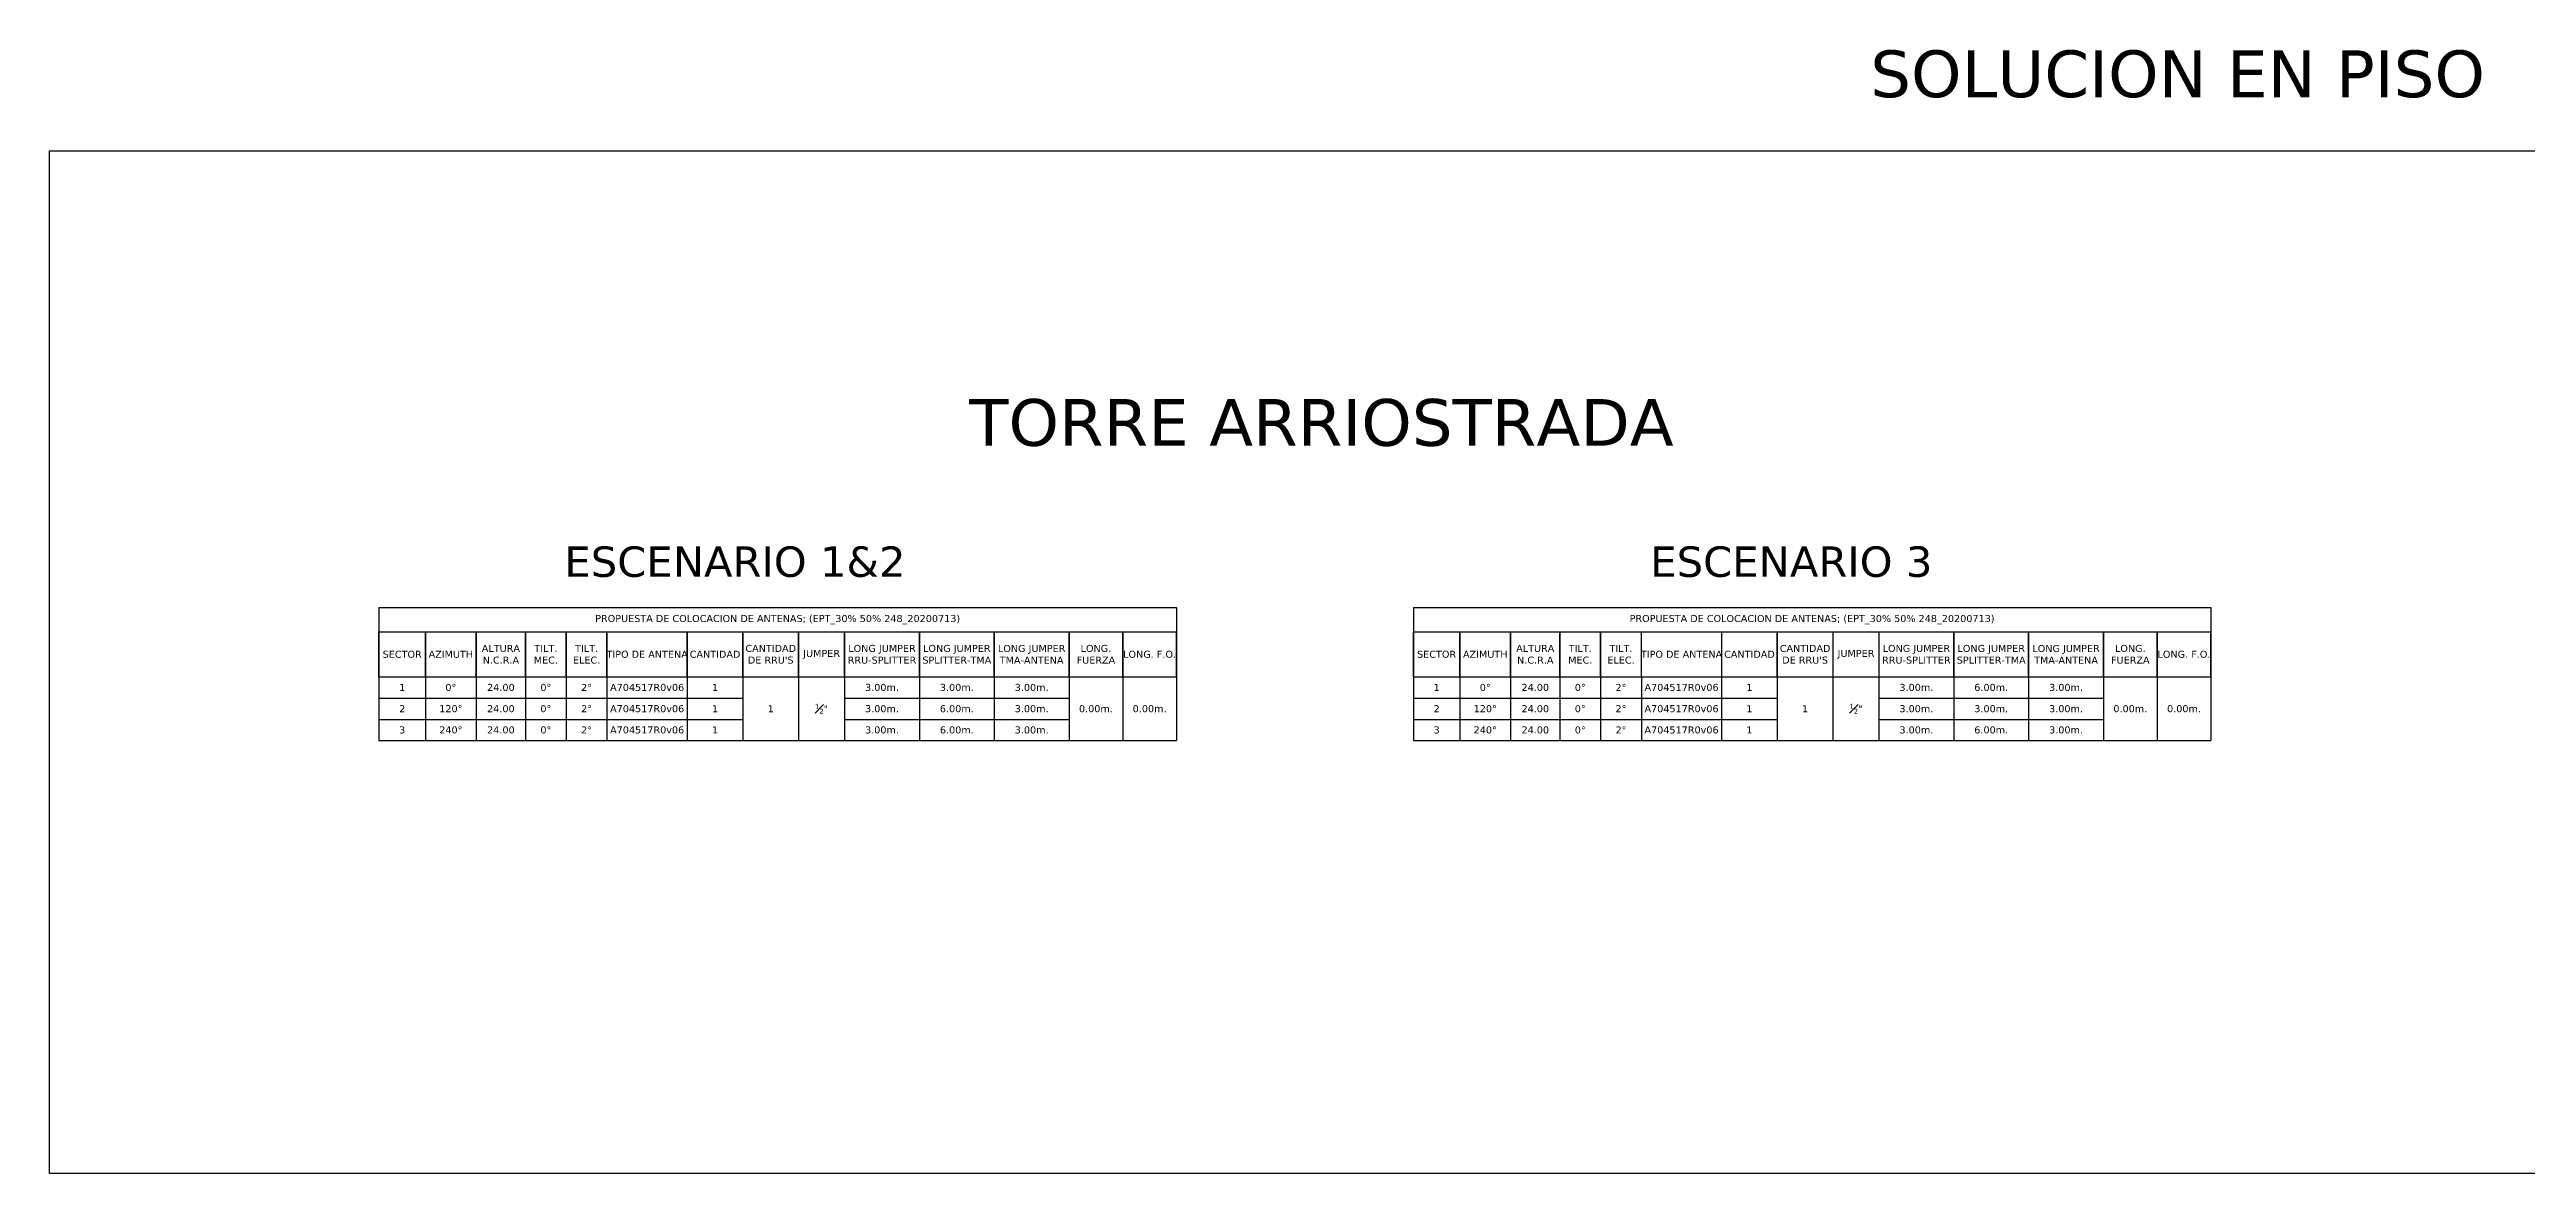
# Model space of a CAD drawing. Header units: inches. Extents: x -912 to 1136, y -346 to 292.
# Drawn here: x 172 to 702, y 52 to 292 of the extents above; entities that cross this region are included whole.
import ezdxf

# ---------------------------------------------------------------- set-up
doc = ezdxf.new("R2010")
doc.units = ezdxf.units.IN
doc.header["$MEASUREMENT"] = 0
doc.styles.add('ROMANS', font='verdana.ttf', dxfattribs={"height": 1.5})

# ---------------------------------------------------------------- blocks, each defined once
blk = doc.blocks.new('*T9')
at = {"color": 7, "linetype": 'ByBlock', "lineweight": -2, "transparency": 16777216}
for p, q in [((0, 0), (170.39, 0)), ((0, 0), (0, -5.18)), ((170.39, 0), (170.39, -5.18)), ((0, -5.18), (170.39, -5.18)), ((0, -5.18), (0, -14.82)), ((0, -5.19), (9.93, -5.19)), ((0, -14.81), (0, -5.19)), ((9.93, -5.19), (9.93, -14.81)), ((9.94, -5.19), (20.78, -5.19)), ((9.94, -14.81), (9.94, -5.19)), ((20.78, -5.19), (20.78, -14.81)), ((20.79, -5.19), (31.3, -5.19)), ((20.79, -14.81), (20.79, -5.19)), ((31.3, -5.19), (31.3, -14.81)), ((31.31, -5.19), (40.01, -5.19)), ((31.31, -14.81), (31.31, -5.19)), ((40.01, -5.19), (40.01, -14.81)), ((40.02, -5.19), (48.71, -5.19)), ((40.02, -14.81), (40.02, -5.19)), ((48.71, -5.19), (48.71, -14.81)), ((48.72, -5.19), (65.87, -5.19)), ((48.72, -14.81), (48.72, -5.19)), ((65.87, -5.19), (65.87, -14.81)), ((65.88, -5.19), (77.74, -5.19)), ((65.88, -14.81), (65.88, -5.19)), ((77.74, -5.19), (77.74, -14.81)), ((77.75, -5.19), (89.65, -5.19)), ((77.75, -14.81), (77.75, -5.19)), ((89.65, -5.19), (89.65, -14.81)), ((89.66, -5.19), (99.48, -5.19)), ((89.66, -14.81), (89.66, -5.19)), ((99.48, -5.19), (99.48, -14.81)), ((99.49, -5.19), (115.46, -5.19)), ((99.49, -14.81), (99.49, -5.19)), ((115.46, -5.19), (115.46, -14.81)), ((115.47, -5.19), (131.45, -5.19)), ((115.47, -14.81), (115.47, -5.19)), ((131.45, -5.19), (131.45, -14.81)), ((131.46, -5.19), (147.44, -5.19)), ((131.46, -14.81), (131.46, -5.19)), ((147.44, -5.19), (147.44, -14.81)), ((147.45, -5.19), (158.91, -5.19)), ((147.45, -14.81), (147.45, -5.19)), ((158.91, -5.19), (158.91, -14.81)), ((158.92, -5.19), (170.38, -5.19)), ((158.92, -14.81), (158.92, -5.19)), ((170.38, -5.19), (170.38, -14.81)), ((170.39, -14.82), (170.39, -5.18)), ((0, -14.81), (9.93, -14.81)), ((0, -14.82), (9.94, -14.82)), ((0, -14.82), (0, -28.44)), ((9.93, -14.82), (20.79, -14.82)), ((9.94, -14.81), (20.78, -14.81)), ((9.94, -14.82), (9.94, -28.44)), ((20.78, -14.82), (31.31, -14.82)), ((20.79, -14.81), (31.3, -14.81)), ((20.79, -14.82), (20.79, -28.44)), ((31.3, -14.82), (40.02, -14.82)), ((31.3, -14.82), (31.3, -28.44)), ((31.31, -14.81), (40.01, -14.81)), ((40.01, -14.82), (48.72, -14.82)), ((40.01, -14.82), (40.01, -28.44)), ((40.02, -14.81), (48.71, -14.81)), ((48.71, -14.82), (65.88, -14.82)), ((48.72, -14.81), (65.87, -14.81)), ((48.72, -14.82), (48.72, -28.44)), ((65.87, -14.82), (77.75, -14.82)), ((65.87, -14.82), (65.87, -28.44)), ((65.88, -14.81), (77.74, -14.81)), ((77.74, -14.82), (89.66, -14.82)), ((77.74, -14.82), (77.74, -28.44)), ((77.75, -14.81), (89.65, -14.81)), ((89.65, -14.82), (99.49, -14.82)), ((89.65, -14.82), (89.65, -28.44)), ((89.66, -14.81), (99.48, -14.81)), ((99.48, -14.82), (115.47, -14.82)), ((99.48, -14.82), (99.48, -28.44)), ((99.49, -14.81), (115.46, -14.81)), ((115.46, -14.82), (131.46, -14.82)), ((115.47, -14.81), (131.45, -14.81)), ((115.47, -14.82), (115.47, -28.44)), ((131.45, -14.82), (147.45, -14.82)), ((131.46, -14.81), (147.44, -14.81)), ((131.46, -14.82), (131.46, -28.44)), ((147.44, -14.82), (158.92, -14.82)), ((147.44, -14.82), (147.44, -28.44)), ((147.45, -14.81), (158.91, -14.81)), ((158.91, -14.82), (170.39, -14.82)), ((158.92, -14.81), (170.38, -14.81)), ((158.92, -14.82), (158.92, -28.44)), ((170.39, -14.82), (170.39, -28.44)), ((0, -19.36), (77.74, -19.36)), ((99.48, -19.36), (147.44, -19.36)), ((0, -23.9), (77.74, -23.9)), ((99.48, -23.9), (147.44, -23.9)), ((0, -28.44), (170.39, -28.44))]:
    blk.add_line(p, q, dxfattribs=at)
at = {"color": 2, "transparency": 16777216, "insert": (85.19, -2.59), "char_height": 1.5, "width": 169.8228, "attachment_point": 5, "style": 'ROMANS'}
blk.add_mtext('{\\C7;PROPUESTA DE COLOCACION DE ANTENAS; (EPT_30% 50% 248_20200713)}', dxfattribs=at)
at = {"transparency": 16777216, "char_height": 1.5, "attachment_point": 5, "style": 'ROMANS'}
for s, insert, width in [('{\\fVerdana|b0|i0|c0|p34;\\C7;SECTOR}', (4.97, -10), 9.3718), ('{\\fVerdana|b0|i0|c0|p34;\\C0;AZIMUTH}', (15.36, -10), 10.2855), ('{\\fVerdana|b0|i0|c0|p34;\\C0;ALTURA N.C.R.A}', (26.05, -10), 9.9491), ('{\\fVerdana|b0|i0|c0|p34;\\C0;TILT. MEC.}', (35.66, -10), 8.142), ('{\\fVerdana|b0|i0|c0|p34;\\C0;TILT. ELEC.}', (44.36, -10), 8.137), ('{\\fVerdana|b0|i0|c0|p34;\\C0;TIPO DE ANTENA}', (57.3, -10), 16.5911), ('{\\fVerdana|b0|i0|c0|p34;\\C0;CANTIDAD}', (71.81, -10), 11.304), ("{\\fVerdana|b0|i0|c0|p34;CANTIDAD DE RRU'S}", (83.7, -10), 11.3419), ('{\\fVerdana|b0|i0|c0|p34;JUMPER}', (94.57, -10), 9.2647), ('LONG JUMPER RRU-SPLITTER', (107.47, -10), 15.4177), ('LONG JUMPER SPLITTER-TMA', (123.46, -10), 15.4227), ('LONG JUMPER TMA-ANTENA', (139.45, -10), 15.4227), ('{\\fVerdana|b0|i0|c0|p34;LONG. FUERZA}', (153.18, -10), 10.9085), ('{\\fVerdana|b0|i0|c0|p34;LONG. F.O.}', (164.65, -10), 10.9035), ('{\\fVerdana|b0|i0|c0|p34;2', (4.97, -21.63), 9.3718), ('120%%d', (15.36, -21.63), 10.2855), ('0%%d', (15.36, -17.08), 10.2855), ('24.00', (26.05, -17.08), 9.9491), ('24.00', (26.05, -21.63), 9.9491), ('0%%d', (35.66, -17.08), 8.142), ('0%%d', (35.66, -21.63), 8.142), ('2%%d', (44.36, -17.08), 8.137), ('2%%d', (44.36, -21.63), 8.137), ('A704517R0v06', (57.3, -17.08), 16.5911), ('A704517R0v06', (57.3, -21.63), 16.5911), ('\\A1;{\\fVerdana|b0|i0|c0|p34;\\H0.7x;\\S1#2;\\H1.42857x;"}', (94.57, -21.63), 9.2647), ('3.00m.', (107.47, -17.08), 15.4177), ('3.00m.', (107.47, -21.63), 15.4177), ('6.00m.', (123.46, -21.63), 15.4227), ('{\\fVerdana|b0|i0|c0|p34;3.00m}.', (123.46, -17.08), 15.4227), ('{\\fVerdana|b0|i0|c0|p34;3.00m}.', (139.45, -17.08), 15.4227), ('{\\fVerdana|b0|i0|c0|p34;3.00m}.', (139.45, -21.63), 15.4227), ('0.00m.', (153.18, -21.63), 10.9085), ('0.00m.', (164.65, -21.63), 10.9035), ('{\\fVerdana|b0|i0|c0|p34;3', (4.97, -26.17), 9.3718), ('240%%d', (15.36, -26.17), 10.2855), ('24.00', (26.05, -26.17), 9.9491), ('{\\C0;0%%d', (35.66, -26.17), 8.142), ('{\\C0;2%%d', (44.36, -26.17), 8.137), ('A704517R0v06', (57.3, -26.17), 16.5911), ('3.00m.', (107.47, -26.17), 15.4177), ('6.00m.', (123.46, -26.17), 15.4227), ('3.00m.', (139.45, -26.17), 15.4227)]:
    blk.add_mtext(s, dxfattribs=dict(at, insert=insert, width=width))
at = {"color": 0, "transparency": 16777216, "char_height": 1.5, "attachment_point": 5, "style": 'ROMANS'}
for s, insert, width in [('1', (4.97, -17.08), 9.3718), ('{\\fVerdana|b0|i0|c0|p34;1', (71.81, -17.08), 11.304), ('1', (71.81, -21.63), 11.304), ('{\\fVerdana|b0|i0|c0|p34;1', (83.7, -21.63), 11.3419), ('{\\fVerdana|b0|i0|c0|p34;1', (71.81, -26.17), 11.304)]:
    blk.add_mtext(s, dxfattribs=dict(at, insert=insert, width=width))
blk = doc.blocks.new('*T10')
at = {"color": 7, "linetype": 'ByBlock', "lineweight": -2, "transparency": 16777216}
for p, q in [((0, 0), (170.39, 0)), ((0, 0), (0, -5.18)), ((170.39, 0), (170.39, -5.18)), ((0, -5.18), (170.39, -5.18)), ((0, -5.18), (0, -14.82)), ((0, -5.19), (9.93, -5.19)), ((0, -14.81), (0, -5.19)), ((9.93, -5.19), (9.93, -14.81)), ((9.94, -5.19), (20.78, -5.19)), ((9.94, -14.81), (9.94, -5.19)), ((20.78, -5.19), (20.78, -14.81)), ((20.79, -5.19), (31.3, -5.19)), ((20.79, -14.81), (20.79, -5.19)), ((31.3, -5.19), (31.3, -14.81)), ((31.31, -5.19), (40.01, -5.19)), ((31.31, -14.81), (31.31, -5.19)), ((40.01, -5.19), (40.01, -14.81)), ((40.02, -5.19), (48.71, -5.19)), ((40.02, -14.81), (40.02, -5.19)), ((48.71, -5.19), (48.71, -14.81)), ((48.72, -5.19), (65.87, -5.19)), ((48.72, -14.81), (48.72, -5.19)), ((65.87, -5.19), (65.87, -14.81)), ((65.88, -5.19), (77.74, -5.19)), ((65.88, -14.81), (65.88, -5.19)), ((77.74, -5.19), (77.74, -14.81)), ((77.75, -5.19), (89.65, -5.19)), ((77.75, -14.81), (77.75, -5.19)), ((89.65, -5.19), (89.65, -14.81)), ((89.66, -5.19), (99.48, -5.19)), ((89.66, -14.81), (89.66, -5.19)), ((99.48, -5.19), (99.48, -14.81)), ((99.49, -5.19), (115.46, -5.19)), ((99.49, -14.81), (99.49, -5.19)), ((115.46, -5.19), (115.46, -14.81)), ((115.47, -5.19), (131.45, -5.19)), ((115.47, -14.81), (115.47, -5.19)), ((131.45, -5.19), (131.45, -14.81)), ((131.46, -5.19), (147.44, -5.19)), ((131.46, -14.81), (131.46, -5.19)), ((147.44, -5.19), (147.44, -14.81)), ((147.45, -5.19), (158.91, -5.19)), ((147.45, -14.81), (147.45, -5.19)), ((158.91, -5.19), (158.91, -14.81)), ((158.92, -5.19), (170.38, -5.19)), ((158.92, -14.81), (158.92, -5.19)), ((170.38, -5.19), (170.38, -14.81)), ((170.39, -14.82), (170.39, -5.18)), ((0, -14.81), (9.93, -14.81)), ((0, -14.82), (9.94, -14.82)), ((0, -14.82), (0, -28.44)), ((9.93, -14.82), (20.79, -14.82)), ((9.94, -14.81), (20.78, -14.81)), ((9.94, -14.82), (9.94, -28.44)), ((20.78, -14.82), (31.31, -14.82)), ((20.79, -14.81), (31.3, -14.81)), ((20.79, -14.82), (20.79, -28.44)), ((31.3, -14.82), (40.02, -14.82)), ((31.3, -14.82), (31.3, -28.44)), ((31.31, -14.81), (40.01, -14.81)), ((40.01, -14.82), (48.72, -14.82)), ((40.01, -14.82), (40.01, -28.44)), ((40.02, -14.81), (48.71, -14.81)), ((48.71, -14.82), (65.88, -14.82)), ((48.72, -14.81), (65.87, -14.81)), ((48.72, -14.82), (48.72, -28.44)), ((65.87, -14.82), (77.75, -14.82)), ((65.87, -14.82), (65.87, -28.44)), ((65.88, -14.81), (77.74, -14.81)), ((77.74, -14.82), (89.66, -14.82)), ((77.74, -14.82), (77.74, -28.44)), ((77.75, -14.81), (89.65, -14.81)), ((89.65, -14.82), (99.49, -14.82)), ((89.65, -14.82), (89.65, -28.44)), ((89.66, -14.81), (99.48, -14.81)), ((99.48, -14.82), (115.47, -14.82)), ((99.48, -14.82), (99.48, -28.44)), ((99.49, -14.81), (115.46, -14.81)), ((115.46, -14.82), (131.46, -14.82)), ((115.47, -14.81), (131.45, -14.81)), ((115.47, -14.82), (115.47, -28.44)), ((131.45, -14.82), (147.45, -14.82)), ((131.46, -14.81), (147.44, -14.81)), ((131.46, -14.82), (131.46, -28.44)), ((147.44, -14.82), (158.92, -14.82)), ((147.44, -14.82), (147.44, -28.44)), ((147.45, -14.81), (158.91, -14.81)), ((158.91, -14.82), (170.39, -14.82)), ((158.92, -14.81), (170.38, -14.81)), ((158.92, -14.82), (158.92, -28.44)), ((170.39, -14.82), (170.39, -28.44)), ((0, -19.36), (77.74, -19.36)), ((99.48, -19.36), (147.44, -19.36)), ((0, -23.9), (77.74, -23.9)), ((99.48, -23.9), (147.44, -23.9)), ((0, -28.44), (170.39, -28.44))]:
    blk.add_line(p, q, dxfattribs=at)
at = {"color": 2, "transparency": 16777216, "insert": (85.19, -2.59), "char_height": 1.5, "width": 169.8228, "attachment_point": 5, "style": 'ROMANS'}
blk.add_mtext('{\\C7;PROPUESTA DE COLOCACION DE ANTENAS; (EPT_30% 50% 248_20200713)}', dxfattribs=at)
at = {"transparency": 16777216, "char_height": 1.5, "attachment_point": 5, "style": 'ROMANS'}
for s, insert, width in [('{\\fVerdana|b0|i0|c0|p34;\\C7;SECTOR}', (4.97, -10), 9.3718), ('{\\fVerdana|b0|i0|c0|p34;\\C0;AZIMUTH}', (15.36, -10), 10.2855), ('{\\fVerdana|b0|i0|c0|p34;\\C0;ALTURA N.C.R.A}', (26.05, -10), 9.9491), ('{\\fVerdana|b0|i0|c0|p34;\\C0;TILT. MEC.}', (35.66, -10), 8.142), ('{\\fVerdana|b0|i0|c0|p34;\\C0;TILT. ELEC.}', (44.36, -10), 8.137), ('{\\fVerdana|b0|i0|c0|p34;\\C0;TIPO DE ANTENA}', (57.3, -10), 16.5911), ('{\\fVerdana|b0|i0|c0|p34;\\C0;CANTIDAD}', (71.81, -10), 11.304), ("{\\fVerdana|b0|i0|c0|p34;CANTIDAD DE RRU'S}", (83.7, -10), 11.3419), ('{\\fVerdana|b0|i0|c0|p34;JUMPER}', (94.57, -10), 9.2647), ('LONG JUMPER RRU-SPLITTER', (107.47, -10), 15.4177), ('LONG JUMPER SPLITTER-TMA', (123.46, -10), 15.4227), ('LONG JUMPER TMA-ANTENA', (139.45, -10), 15.4227), ('{\\fVerdana|b0|i0|c0|p34;LONG. FUERZA}', (153.18, -10), 10.9085), ('{\\fVerdana|b0|i0|c0|p34;LONG. F.O.}', (164.65, -10), 10.9035), ('{\\fVerdana|b0|i0|c0|p34;2', (4.97, -21.63), 9.3718), ('120%%d', (15.36, -21.63), 10.2855), ('0%%d', (15.36, -17.08), 10.2855), ('24.00', (26.05, -17.08), 9.9491), ('24.00', (26.05, -21.63), 9.9491), ('0%%d', (35.66, -17.08), 8.142), ('0%%d', (35.66, -21.63), 8.142), ('2%%d', (44.36, -17.08), 8.137), ('2%%d', (44.36, -21.63), 8.137), ('A704517R0v06', (57.3, -17.08), 16.5911), ('A704517R0v06', (57.3, -21.63), 16.5911), ('\\A1;{\\fVerdana|b0|i0|c0|p34;\\H0.7x;\\S1#2;\\H1.42857x;"}', (94.57, -21.63), 9.2647), ('3.00m.', (107.47, -17.08), 15.4177), ('3.00m.', (107.47, -21.63), 15.4177), ('6.00m.', (123.46, -17.08), 15.4227), ('3.00m.', (123.46, -21.63), 15.4227), ('{\\fVerdana|b0|i0|c0|p34;3.00m}.', (139.45, -17.08), 15.4227), ('{\\fVerdana|b0|i0|c0|p34;3.00m}.', (139.45, -21.63), 15.4227), ('0.00m.', (153.18, -21.63), 10.9085), ('0.00m.', (164.65, -21.63), 10.9035), ('{\\fVerdana|b0|i0|c0|p34;3', (4.97, -26.17), 9.3718), ('240%%d', (15.36, -26.17), 10.2855), ('24.00', (26.05, -26.17), 9.9491), ('{\\C0;0%%d', (35.66, -26.17), 8.142), ('{\\C0;2%%d', (44.36, -26.17), 8.137), ('A704517R0v06', (57.3, -26.17), 16.5911), ('3.00m.', (107.47, -26.17), 15.4177), ('6.00m.', (123.46, -26.17), 15.4227), ('3.00m.', (139.45, -26.17), 15.4227)]:
    blk.add_mtext(s, dxfattribs=dict(at, insert=insert, width=width))
at = {"color": 0, "transparency": 16777216, "char_height": 1.5, "attachment_point": 5, "style": 'ROMANS'}
for s, insert, width in [('1', (4.97, -17.08), 9.3718), ('{\\fVerdana|b0|i0|c0|p34;1', (71.81, -17.08), 11.304), ('1', (71.81, -21.63), 11.304), ('{\\fVerdana|b0|i0|c0|p34;1', (83.7, -21.63), 11.3419), ('{\\fVerdana|b0|i0|c0|p34;1', (71.81, -26.17), 11.304)]:
    blk.add_mtext(s, dxfattribs=dict(at, insert=insert, width=width))

msp = doc.modelspace()

# ---------------------------------------------------------------- linework, layer by layer
msp.add_lwpolyline([(172.5, 270.5), (1135.5, 270.5), (1135.5, 52), (172.5, 52)], close=True)

# ---------------------------------------------------------------- block references
for name, p in [('*T9', (242.88, 172.94)), ('*T10', (463.88, 172.94))]:
    msp.add_blockref(name, p)

# ---------------------------------------------------------------- texts
at = {"attachment_point": 1, "style": 'ROMANS'}
for s, insert, char_height in [('{\\C256;\\c16777215;SOLUCION EN PISO}', (561.5, 292), 10), ('{\\C256;\\c16777215;TORRE ARRIOSTRADA}', (369, 217.5), 10), ('{\\C240;\\c2367469;ESCENARIO 1&2}', (282.5, 186), 6.5), ('{\\C240;\\c2367469;ESCENARIO 3}', (514.5, 186), 6.5)]:
    msp.add_mtext_dynamic_manual_height_columns(s, width=573.5, gutter_width=7.5, heights=[0], dxfattribs=dict(at, insert=insert, char_height=char_height))

doc.saveas('drawing.dxf')
